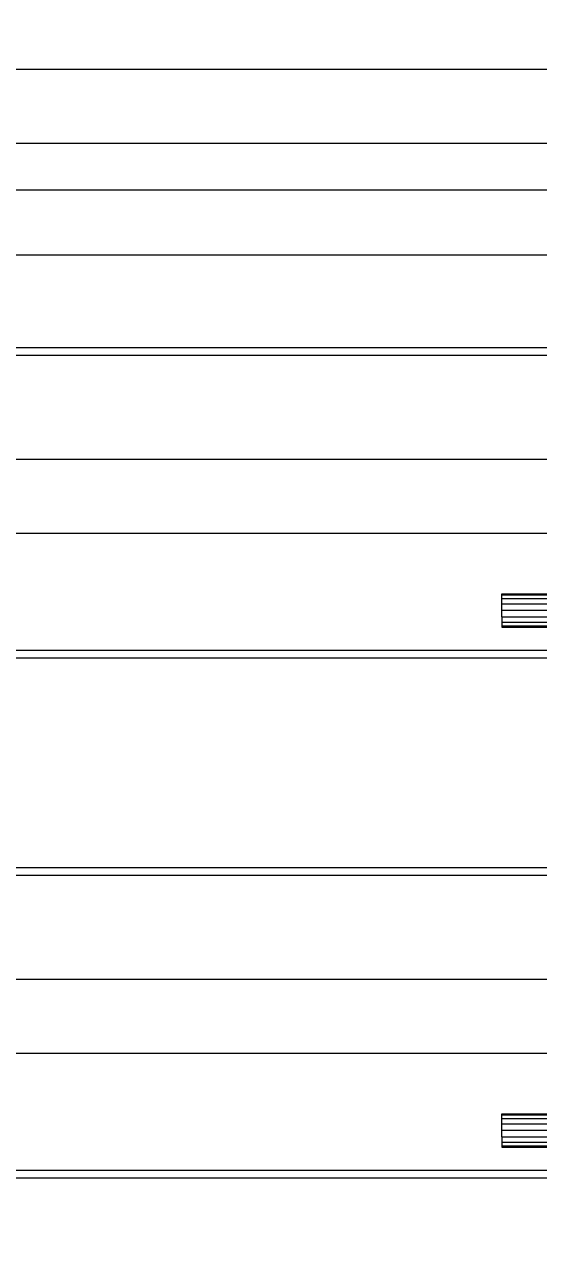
# Model space of a CAD drawing. Header units: millimetres. Extents: x -191664 to 191490, y -197311 to 10263.
# Drawn here: x 20268 to 20544, y -123838 to -123176 of the extents above; entities that cross this region are included whole.
import ezdxf

# ---------------------------------------------------------------- set-up
doc = ezdxf.new("R2010")
doc.units = ezdxf.units.MM
doc.layers.add('DET_secador_lateral', color=7, linetype='Continuous', lineweight=0)
doc.layers.add('R15_COTAS_TRANSPORTE_P', color=1, linetype='Continuous', lineweight=0)
doc.dimstyles.new('PLANTA_20', dxfattribs={"dimtxt": 50, "dimasz": 30, "dimexe": 30, "dimexo": 16, "dimgap": 20, "dimtad": 1, "dimtih": 1, "dimtoh": 1, "dimdec": 1, "dimzin": 0, "dimdsep": 46, "dimcen": 0.09, "dimadec": 0, "dimazin": 0, "dimtfac": 1, "dimtdec": 4, "dimtofl": 0, "dimtmove": 0, "dimatfit": 3, "dimfxl": 1, "dimtolj": 1, "dimtzin": 0, "dimarcsym": 0})

# ---------------------------------------------------------------- blocks, each defined once
blk = doc.blocks.new('*D133')
at = {"layer": 'Defpoints', "color": 0, "transparency": 16777216}
for p in [(439.69, -194147.98), (217.89, -194406.09), (-500, -194490), (-500, -194490), (500, -194490)]:
    blk.add_point(p, dxfattribs=at)
at = {"layer": 'R15_COTAS_TRANSPORTE_P', "color": 0, "lineweight": -2, "transparency": 16777216}
blk.add_arc((-500, -194490), 722.77, 2.37834, 17.62166, dxfattribs=at)
at = {"layer": 'R15_COTAS_TRANSPORTE_P', "color": 0, "transparency": 16777216}
for points in [[(184.12, -194272.81), (193.59, -194269.58), (179.18, -194242.8)], [(227.15, -194459.9), (217.15, -194460.11), (222.77, -194490)]]:
    blk.add_solid(points, dxfattribs=at)

msp = doc.modelspace()

# ---------------------------------------------------------------- linework, layer by layer
at = {"layer": 'DET_secador_lateral', "color": 251, "true_color": 0x536a64}
for p, q in [((1104.71, -123200), (21104.71, -123200)), ((1104.71, -123300), (21104.71, -123300))]:
    msp.add_line(p, q, dxfattribs=at)
at = {"layer": 'DET_secador_lateral', "color": 9, "true_color": 0xb8c6c1}
for p, q in [((19453.05, -123200), (21089.71, -123200)), ((19453.05, -123240), (21089.71, -123240))]:
    msp.add_line(p, q, dxfattribs=at)
at = {"layer": 'DET_secador_lateral', "color": 254, "true_color": 0xd8e0dc}
msp.add_line((19453.05, -123265), (21089.71, -123265), dxfattribs=at)
at = {"layer": 'DET_secador_lateral', "color": 8, "true_color": 0x727f77}
for p, q in [((1554.71, -123350), (20654.71, -123350)), ((1554.71, -123354), (20654.71, -123354)), ((1554.71, -123630), (20654.71, -123630)), ((1554.71, -123634), (20654.71, -123634))]:
    msp.add_line(p, q, dxfattribs=at)
at = {"layer": 'DET_secador_lateral', "color": 8, "true_color": 0x617680}
for p, q in [((1454.71, -123410), (20754.71, -123410)), ((1454.71, -123450), (20754.71, -123450)), ((1454.71, -123690), (20754.71, -123690)), ((1454.71, -123730), (20754.71, -123730))]:
    msp.add_line(p, q, dxfattribs=at)
at = {"layer": 'DET_secador_lateral', "color": 9, "true_color": 0xb2bdc0}
for p, q in [((20524.71, -123483.19), (20524.71, -123482.5)), ((20524.71, -123482.5), (20774.71, -123482.5)), ((20524.71, -123485.14), (20524.71, -123483.19)), ((20524.71, -123483.19), (20774.71, -123483.19)), ((20524.71, -123488.06), (20524.71, -123485.14)), ((20524.71, -123485.14), (20774.71, -123485.14)), ((20524.71, -123491.5), (20524.71, -123488.06)), ((20524.71, -123488.06), (20774.71, -123488.06)), ((20524.71, -123494.94), (20524.71, -123491.5)), ((20774.71, -123491.5), (20524.71, -123491.5)), ((20524.71, -123494.94), (20524.71, -123497.86)), ((20524.71, -123494.94), (20774.71, -123494.94)), ((20524.71, -123497.86), (20524.71, -123499.81)), ((20524.71, -123497.86), (20774.71, -123497.86)), ((20524.71, -123499.81), (20524.71, -123500.5)), ((20524.71, -123499.81), (20774.71, -123499.81)), ((20524.71, -123500.5), (20774.71, -123500.5)), ((20524.71, -123763.19), (20524.71, -123762.5)), ((20524.71, -123762.5), (20774.71, -123762.5)), ((20524.71, -123765.14), (20524.71, -123763.19)), ((20524.71, -123763.19), (20774.71, -123763.19)), ((20524.71, -123768.06), (20524.71, -123765.14)), ((20524.71, -123765.14), (20774.71, -123765.14)), ((20524.71, -123771.5), (20524.71, -123768.06)), ((20524.71, -123768.06), (20774.71, -123768.06)), ((20524.71, -123774.94), (20524.71, -123771.5)), ((20774.71, -123771.5), (20524.71, -123771.5)), ((20524.71, -123774.94), (20524.71, -123777.86)), ((20524.71, -123774.94), (20774.71, -123774.94)), ((20524.71, -123777.86), (20524.71, -123779.81)), ((20524.71, -123777.86), (20774.71, -123777.86)), ((20524.71, -123779.81), (20524.71, -123780.5)), ((20524.71, -123779.81), (20774.71, -123779.81)), ((20524.71, -123780.5), (20774.71, -123780.5))]:
    msp.add_line(p, q, dxfattribs=at)
at = {"layer": 'DET_secador_lateral', "color": 251, "true_color": 0x66766c}
for p, q in [((1554.71, -123513), (20654.71, -123513)), ((1554.71, -123517), (20654.71, -123517)), ((1554.71, -123793), (20654.71, -123793)), ((1554.71, -123797), (20654.71, -123797))]:
    msp.add_line(p, q, dxfattribs=at)

# ---------------------------------------------------------------- dimensions: what is measured, and where the dimension line sits
at = {"layer": 'R15_COTAS_TRANSPORTE_P'}
dim = msp.add_angular_dim_2l(base=(217.89, -194406.09), line1=((-500, -194490), (500, -194490)), line2=((-500, -194490), (439.69, -194147.98)), dimstyle='PLANTA_20', dxfattribs=at)
dim.commit()
dim.dimension.update_dxf_attribs({"geometry": '*D133', "text_midpoint": (191490.46, -33543.69)})

doc.saveas('drawing.dxf')
